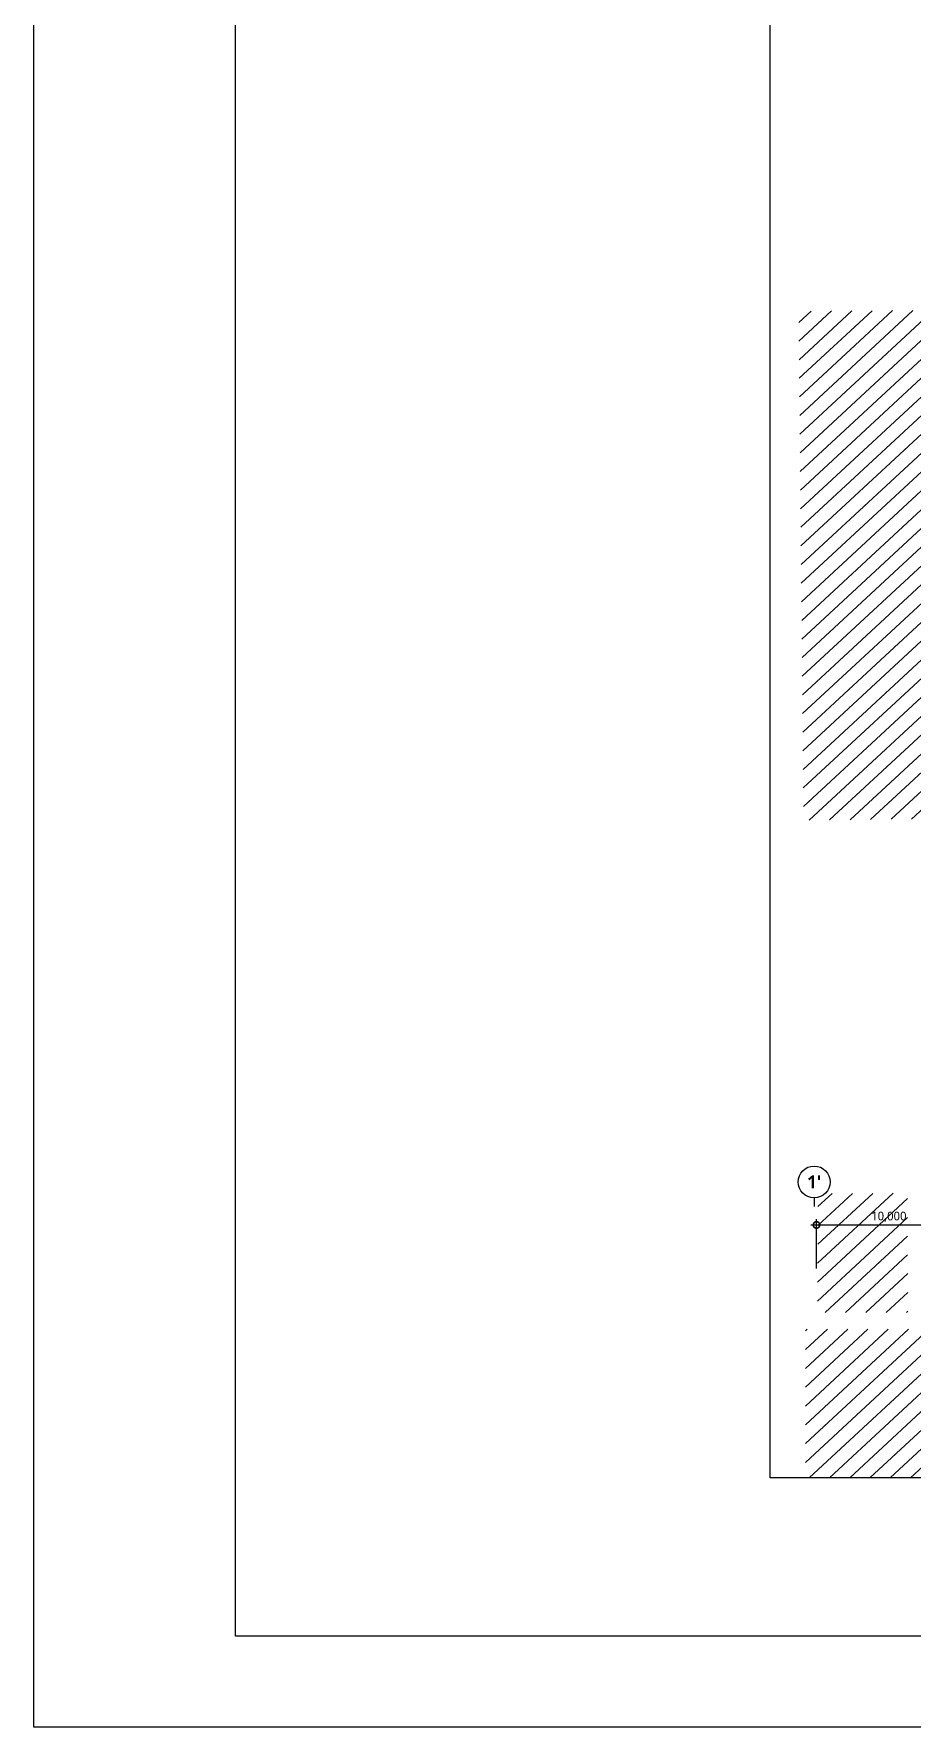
# Model space of a CAD drawing. Header units: millimetres. Extents: x 0 to 252300, y -8389 to 178200.
# Drawn here: x 0 to 60726, y 0 to 117070 of the extents above; entities that cross this region are included whole.
import ezdxf
from ezdxf.enums import TextEntityAlignment as Align

# ---------------------------------------------------------------- set-up
doc = ezdxf.new("R2010")
doc.units = ezdxf.units.MM
doc.header["$LTSCALE"] = 300
doc.layers.get('DEFPOINTS').update_dxf_attribs({"color": 137})
doc.layers.add('Defpoints(DIM)', color=167, linetype='Continuous', plot=False)
doc.layers.add('ETC-8', color=8, linetype='Continuous')
doc.styles.add('$0$스타일1', font='malgun.ttf')
doc.styles.add('스타일1', font='malgun.ttf')
doc.styles.add('스타일2', font='malgunbd.ttf')
doc.dimstyles.new('CJA', dxfattribs={"dimscale": 300, "dimtxt": 2.7, "dimasz": 1, "dimexe": 2, "dimexo": 3, "dimgap": 1, "dimtad": 1, "dimdec": 0, "dimzin": 1, "dimdsep": 46, "dimlunit": 6, "dimtxsty": '$0$스타일1', "dimblk": 'CJDOT', "dimcen": 0.09, "dimdle": 1, "dimclrd": 256, "dimclre": 256, "dimclrt": 3, "dimadec": 0, "dimazin": 0, "dimtfac": 1, "dimtdec": 0, "dimtix": 1, "dimtmove": 2, "dimatfit": 3, "dimldrblk": 'CJDOT', "dimfxl": 1, "dimtolj": 1, "dimtzin": 1, "dimarcsym": 0})
pattern_1 = [(42.8437953839917, (0, 0), (-647.7018568914856, 698.3828137771729), [])]

# ---------------------------------------------------------------- blocks, each defined once
blk = doc.blocks.new('_DotSmall')
at = {"color": 0, "linetype": 'ByBlock', "const_width": 0.5}
blk.add_lwpolyline([(-0.0625, 0, 1), (0.0625, 0, 1)], format="xyb", close=True, dxfattribs=at)
blk = doc.blocks.new('*D25')
at = {"layer": 'DEFPOINTS', "color": 0, "transparency": 16777216}
for p in [(64115.45914978435, 34720.46133953647), (54115.45914978435, 31120.46133953601), (64115.45914978435, 31120.46133953601)]:
    blk.add_point(p, dxfattribs=at)
at = {"layer": 'Defpoints(DIM)', "lineweight": -2, "transparency": 16777216}
for p, q in [((53715.45914978435, 34720.46133953647), (64515.45914978435, 34720.46133953647)), ((54115.45914978435, 31720.46133953601), (54115.45914978435, 35120.46133953647)), ((64115.45914978435, 31720.46133953601), (64115.45914978435, 35120.46133953647))]:
    blk.add_line(p, q, dxfattribs=at)
at = {"layer": 'Defpoints(DIM)', "lineweight": -2, "transparency": 16777216, "xscale": 900, "yscale": 900, "zscale": 900, "rotation": 180}
blk.add_blockref('_DotSmall', (54115.45914978435, 34720.46133953647), dxfattribs=at)
at = {"layer": 'Defpoints(DIM)', "lineweight": -2, "transparency": 16777216, "xscale": 900, "yscale": 900, "zscale": 900}
blk.add_blockref('_DotSmall', (64115.45914978435, 34720.46133953647), dxfattribs=at)
at = {"layer": 'Defpoints(DIM)', "color": 3, "transparency": 16777216, "insert": (59115.45914978435, 35282.4178612756), "char_height": 600, "attachment_point": 5, "style": '스타일1'}
blk.add_mtext('\\A1;10,000', dxfattribs=at)
blk = doc.blocks.new('CJDOT')
blk.add_line((-2, -2.7e-15), (2, 2.7e-15))
at = {"const_width": 0.5}
blk.add_lwpolyline([(-0.25, 0, 1), (0.25, 0, 1)], format="xyb", close=True, dxfattribs=at)
blk = doc.blocks.new('1')
blk.add_line((0, 600), (0, 0))
blk.add_circle((0, 1700), 1100)
at = {"style": '스타일2'}
blk.add_attdef('X', text='', height=900.0000000000002, dxfattribs=at).set_placement((0, 1700), align=Align.MIDDLE)

msp = doc.modelspace()

# ---------------------------------------------------------------- hatches: boundary and pattern name
at = {"layer": 'ETC-8'}
h = msp.add_hatch(dxfattribs=at)
h.set_pattern_fill('ANSI31', color=256, scale=300, angle=-2.156204616008293)
h.set_pattern_definition(pattern_1)
h.paths.add_polyline_path([(52880.82950574788, 97904.66083773843), (77195.37260977062, 98014.95587667695), (77553.584963775, 62973.25661274663), (53223.89969775709, 62699.62734469643)])
h = msp.add_hatch(dxfattribs=at)
h.set_pattern_fill('ANSI31', color=256, scale=300, angle=-2.156204616008293)
h.set_pattern_definition(pattern_1)
h.paths.add_polyline_path([(54221.90990046295, 36894.84012916556), (60406.5863187972, 36908.64822283259), (60424.96859652433, 28675.18442305794), (54174.0228037599, 28661.22837439051)])
h = msp.add_hatch(dxfattribs=at)
h.set_pattern_fill('ANSI31', color=256, scale=300, angle=-2.156204616008293)
h.set_pattern_definition([(42.8437953839917, (0, 0), (-647.7018568914857, 698.3828137771729), [])])
h.paths.add_polyline_path([(154655.4591497844, 27504.57557204373), (53352.79597882065, 27504.57557204373), (53352.79597882064, 17239.02404072095), (154655.4591497844, 17239.02404072095)])

# ---------------------------------------------------------------- linework, layer by layer
at = {"layer": 'DEFPOINTS'}
for points in [[(252299.9999999999, 0), (0, 0), (0, 178200.0000001487), (252299.9999999999, 178200.0000001487)], [(13949.99999999988, 171900.0000001487), (220049.9999999999, 171900.0000001487), (220049.9999999999, 6300.00000014843), (13949.99999999988, 6300.00000014843)], [(50915.45914978412, 127639.0240407211), (188315.4591497841, 127639.0240407211), (188315.4591497841, 17239.02404072095), (50915.45914978412, 17239.02404072095)]]:
    msp.add_lwpolyline(points, close=True, dxfattribs=at)

# ---------------------------------------------------------------- block references
ref = msp.add_blockref('1', (53952.51999806165, 35991.66039766342), dxfattribs=at)
ref.add_attrib('X', "1'", dxfattribs={"height": 900.0000000000003, "style": '스타일2'}).set_placement((53952.51999806165, 37691.66039766342), align=Align.MIDDLE)

# ---------------------------------------------------------------- dimensions: what is measured, and where the dimension line sits
at = {"layer": 'Defpoints(DIM)'}
dim = msp.add_linear_dim(base=(64115.45914978435, 34720.46133953647), p1=(54115.45914978435, 31120.46133953601), p2=(64115.45914978435, 31120.46133953601), dimstyle='CJA', override={"dimscale": 200, "dimtxt": 3, "dimasz": 4.5, "dimtxsty": '스타일1', "dimblk1": 'DotSmall', "dimblk2": 'DotSmall', "dimsah": 1, "dimdle": 2, "dimclrd": 256, "dimclre": 256}, dxfattribs=at)
dim.commit()
dim.dimension.update_dxf_attribs({"geometry": '*D25', "text_midpoint": (59115.45914978435, 35282.4178612756)})

doc.saveas('drawing.dxf')
